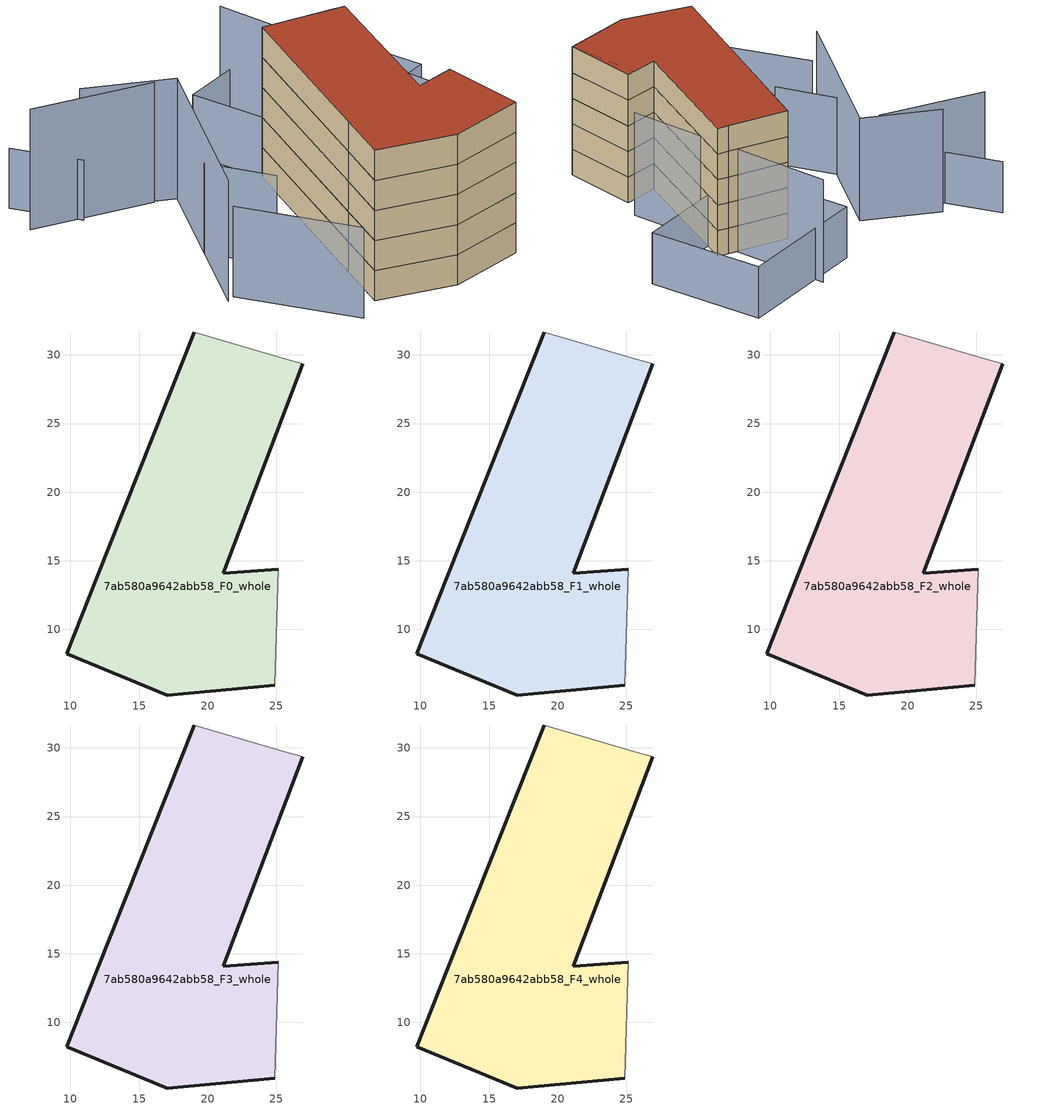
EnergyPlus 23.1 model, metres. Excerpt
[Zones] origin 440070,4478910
7ab580a9642abb58_F0_whole
 floor ground (EU_floor_Construction): 25.74,29.68 26.93,29.34 21.14,14.1 25.15,14.38 24.91,5.92 17.06,5.22 9.74,8.22 11.94,13.75 19.04,31.67 z0
 wall outside (EU_wall_Construction): 25.15,14.38 21.14,14.1 26.93,29.34 / 19.04,31.67 11.94,13.75 9.74,8.22 17.06,5.22 24.91,5.92 z0:3
 wall adiabatic (EU_wall_Construction): 24.91,5.92 25.15,14.38 / 26.93,29.34 25.74,29.68 19.04,31.67 z0:3
7ab580a9642abb58_F1_whole
 floor to 7ab580a9642abb58_F0_whole (EU_floor_Construction): 25.74,29.68 26.93,29.34 21.14,14.1 25.15,14.38 24.91,5.92 17.06,5.22 9.74,8.22 11.94,13.75 19.04,31.67 z3
 wall outside (EU_wall_Construction): 25.15,14.38 21.14,14.1 26.93,29.34 / 19.04,31.67 11.94,13.75 9.74,8.22 17.06,5.22 24.91,5.92 z3:6
 wall adiabatic (EU_wall_Construction): 24.91,5.92 25.15,14.38 / 26.93,29.34 25.74,29.68 19.04,31.67 z3:6
7ab580a9642abb58_F2_whole
 floor to 7ab580a9642abb58_F1_whole (EU_floor_Construction): 25.74,29.68 26.93,29.34 21.14,14.1 25.15,14.38 24.91,5.92 17.06,5.22 9.74,8.22 11.94,13.75 19.04,31.67 z6
 wall outside (EU_wall_Construction): 25.15,14.38 21.14,14.1 26.93,29.34 / 19.04,31.67 11.94,13.75 9.74,8.22 17.06,5.22 24.91,5.92 z6:9
 wall adiabatic (EU_wall_Construction): 24.91,5.92 25.15,14.38 / 26.93,29.34 25.74,29.68 19.04,31.67 z6:9
7ab580a9642abb58_F3_whole
 floor to 7ab580a9642abb58_F2_whole (EU_floor_Construction): 25.74,29.68 26.93,29.34 21.14,14.1 25.15,14.38 24.91,5.92 17.06,5.22 9.74,8.22 11.94,13.75 19.04,31.67 z9
 wall outside (EU_wall_Construction): 25.15,14.38 21.14,14.1 26.93,29.34 / 19.04,31.67 11.94,13.75 9.74,8.22 17.06,5.22 24.91,5.92 z9:12
 wall adiabatic (EU_wall_Construction): 24.91,5.92 25.15,14.38 / 26.93,29.34 25.74,29.68 19.04,31.67 z9:12
7ab580a9642abb58_F4_whole
 floor to 7ab580a9642abb58_F3_whole (EU_floor_Construction): 25.74,29.68 26.93,29.34 21.14,14.1 25.15,14.38 24.91,5.92 17.06,5.22 9.74,8.22 11.94,13.75 19.04,31.67 z12
 wall outside (EU_wall_Construction): 25.15,14.38 21.14,14.1 26.93,29.34 / 19.04,31.67 11.94,13.75 9.74,8.22 17.06,5.22 24.91,5.92 z12:15
 wall adiabatic (EU_wall_Construction): 24.91,5.92 25.15,14.38 / 26.93,29.34 25.74,29.68 19.04,31.67 z12:15
 roof outside (EU_roof_Construction): 24.91,5.92 25.15,14.38 21.14,14.1 26.93,29.34 25.74,29.68 19.04,31.67 11.94,13.75 9.74,8.22 17.06,5.22 z15
shading: 24.91,5.92 24.26,14.31 z0:15; 26.58,16.78 23.18,41.11 / 3.41,38.76 10.91,34.12 / 10.91,34.12 0.5,17.28 / 8.98,35.04 -2.41,39.09 z0:12; -0.85,43.27 2.16,37.03 / 17.66,38.98 33.5,41.98 / 33.5,41.98 35.98,28.86 / 35.98,28.86 20.14,25.86 / 20.14,25.86 17.66,38.98 z0:6; 1.46,17.58 6.76,6.62 / 5.36,25.15 8.24,18.97 z0:9
[Building]
EU S2 Campaign: North Axis=0; Terrain=City; Solar Distribution=FullExterior
[Site:Location]
Madrid: Latitude=40.5; Longitude=-3.5; Time Zone=1; Elevation=609
[SizingPeriod:WeatherFileDays]
AnnualSizingPeriod: Begin Month=1; Begin Day of Month=1; End Month=12; End Day of Month=31; Day of Week for Start Day=Monday; Use Weather File Daylight Saving Period=No; Use Weather File Rain and Snow Indicators=No
[MATERIAL]
EU_InternalMass_Material: Roughness=MediumRough; Thickness=0.1; Conductivity=1; Density=1800; Specific Heat=900; Thermal Absorptance=0.9; Solar Absorptance=0.7; Visible Absorptance=0.7
[MATERIAL:NOMASS] Roughness=MediumRough; Thermal Absorptance=0.9; Solar Absorptance=0.7; Visible Absorptance=0.7
Name | Thermal Resistance
EU_wall_NoMass | 0.609216
EU_roof_NoMass | 0.513268
EU_floor_NoMass | 0.568163
[CONSTRUCTION]
EU_wall_Construction: EU_wall_NoMass
EU_roof_Construction: EU_roof_NoMass
EU_floor_Construction: EU_floor_NoMass
EU_InternalMass_Construction: EU_InternalMass_Material
[ZONE] Type=1; Multiplier=1; Ceiling Height=autocalculate; Floor Area=autocalculate; Part of Total Floor Area=Yes
Name | Volume
7ab580a9642abb58_F0_whole | 786.09
7ab580a9642abb58_F1_whole; 7ab580a9642abb58_F2_whole; 7ab580a9642abb58_F3_whole; 7ab580a9642abb58_F4_whole | 786.089
[INTERNALMASS] Construction=EU_InternalMass_Construction; Surface Area=262.03
Name | Zone or ZoneList
7ab580a9642abb58_F0_whole_EU_InternalMass | 7ab580a9642abb58_F0_whole
7ab580a9642abb58_F1_whole_EU_InternalMass | 7ab580a9642abb58_F1_whole
7ab580a9642abb58_F2_whole_EU_InternalMass | 7ab580a9642abb58_F2_whole
7ab580a9642abb58_F3_whole_EU_InternalMass | 7ab580a9642abb58_F3_whole
7ab580a9642abb58_F4_whole_EU_InternalMass | 7ab580a9642abb58_F4_whole
[OTHEREQUIPMENT] Fuel Type=Electricity; Design Level Calculation Method=Watts/Area; Power per Zone Floor Area=1; Fraction Latent=0; Fraction Radiant=0; Fraction Lost=0; Carbon Dioxide Generation Rate=0; EndUse Subcategory=EU_Step8_InternalGains
Name | Zone or ZoneList or Space or SpaceList | Schedule
EU_Step8_InternalGain_7ab580a9642abb58_F0_whole_f000 | 7ab580a9642abb58_F0_whole | EU_Step8_GainSchedule_7ab580a9642abb58_F0_whole_f000
EU_Step8_InternalGain_7ab580a9642abb58_F1_whole_f000 | 7ab580a9642abb58_F1_whole | EU_Step8_GainSchedule_7ab580a9642abb58_F1_whole_f000
EU_Step8_InternalGain_7ab580a9642abb58_F2_whole_f000 | 7ab580a9642abb58_F2_whole | EU_Step8_GainSchedule_7ab580a9642abb58_F2_whole_f000
EU_Step8_InternalGain_7ab580a9642abb58_F3_whole_f000 | 7ab580a9642abb58_F3_whole | EU_Step8_GainSchedule_7ab580a9642abb58_F3_whole_f000
EU_Step8_InternalGain_7ab580a9642abb58_F4_whole_f000 | 7ab580a9642abb58_F4_whole | EU_Step8_GainSchedule_7ab580a9642abb58_F4_whole_f000
[ZONEVENTILATION:DESIGNFLOWRATE] Schedule=EU_AlwaysOn; Design Flow Rate Calculation Method=AirChanges/Hour; Air Changes per Hour=0.752966; Ventilation Type=Natural; Fan Pressure Rise=0; Fan Total Efficiency=1; Constant Term Coefficient=1; Temperature Term Coefficient=0; Velocity Term Coefficient=0; Velocity Squared Term Coefficient=0; Minimum Indoor Temperature=-100; Maximum Indoor Temperature=100; Delta Temperature=-100; Minimum Outdoor Temperature=-100; Maximum Outdoor Temperature=100; Maximum Wind Speed=40
Name | Zone or ZoneList or Space or SpaceList
EU_ConstantAir_7ab580a9642abb58_F0_whole | 7ab580a9642abb58_F0_whole
EU_ConstantAir_7ab580a9642abb58_F1_whole | 7ab580a9642abb58_F1_whole
EU_ConstantAir_7ab580a9642abb58_F2_whole | 7ab580a9642abb58_F2_whole
EU_ConstantAir_7ab580a9642abb58_F3_whole | 7ab580a9642abb58_F3_whole
EU_ConstantAir_7ab580a9642abb58_F4_whole | 7ab580a9642abb58_F4_whole
[HVACTEMPLATE:THERMOSTAT] Constant Heating Setpoint=20; Constant Cooling Setpoint=50
EU_HeatOnly_7ab580a9642abb58_F0_whole; EU_HeatOnly_7ab580a9642abb58_F1_whole; EU_HeatOnly_7ab580a9642abb58_F2_whole; EU_HeatOnly_7ab580a9642abb58_F3_whole; EU_HeatOnly_7ab580a9642abb58_F4_whole
[HVACTEMPLATE:ZONE:IDEALLOADSAIRSYSTEM] System Availability Schedule=EU_AlwaysOn; Maximum Heating Supply Air Temperature=50; Minimum Cooling Supply Air Temperature=13; Maximum Heating Supply Air Humidity Ratio=0.0156; Minimum Cooling Supply Air Humidity Ratio=0.0077; Heating Limit=NoLimit; Cooling Limit=NoLimit; Heating Availability Schedule=EU_AlwaysOn; Cooling Availability Schedule=EU_CoolingOff; Dehumidification Control Type=ConstantSensibleHeatRatio; Cooling Sensible Heat Ratio=0.7; Dehumidification Setpoint=60; Humidification Control Type=None; Humidification Setpoint=30; Outdoor Air Method=None; Outdoor Air Flow Rate per Person=0.00944; Outdoor Air Flow Rate per Zone Floor Area=0; Outdoor Air Flow Rate per Zone=0; Demand Controlled Ventilation Type=None; Outdoor Air Economizer Type=NoEconomizer; Heat Recovery Type=None; Sensible Heat Recovery Effectiveness=0.7; Latent Heat Recovery Effectiveness=0.65
Name | Template Thermostat
7ab580a9642abb58_F0_whole | EU_HeatOnly_7ab580a9642abb58_F0_whole
7ab580a9642abb58_F1_whole | EU_HeatOnly_7ab580a9642abb58_F1_whole
7ab580a9642abb58_F2_whole | EU_HeatOnly_7ab580a9642abb58_F2_whole
7ab580a9642abb58_F3_whole | EU_HeatOnly_7ab580a9642abb58_F3_whole
7ab580a9642abb58_F4_whole | EU_HeatOnly_7ab580a9642abb58_F4_whole
[SIZING:ZONE] Zone Cooling Design Supply Air Temperature Input Method=SupplyAirTemperature; Zone Cooling Design Supply Air Temperature=13; Zone Heating Design Supply Air Temperature Input Method=SupplyAirTemperature; Zone Heating Design Supply Air Temperature=50; Zone Cooling Design Supply Air Humidity Ratio=0.008; Zone Heating Design Supply Air Humidity Ratio=0.008; Cooling Design Air Flow Method=DesignDay; Cooling Design Air Flow Rate=0; Cooling Minimum Air Flow per Zone Floor Area=0.000762; Cooling Minimum Air Flow=0; Cooling Minimum Air Flow Fraction=0.2; Heating Design Air Flow Method=DesignDay; Heating Design Air Flow Rate=0; Heating Maximum Air Flow per Zone Floor Area=0.002032; Heating Maximum Air Flow=0.141576; Heating Maximum Air Flow Fraction=0.3; Account for Dedicated Outdoor Air System=No; Dedicated Outdoor Air System Control Strategy=NeutralSupplyAir; Dedicated Outdoor Air Low Setpoint Temperature for Design=autosize; Dedicated Outdoor Air High Setpoint Temperature for Design=autosize; Zone Load Sizing Method=Sensible Load Only No Latent Load; Zone Latent Cooling Design Supply Air Humidity Ratio Input Method=HumidityRatioDifference; Zone Cooling Design Supply Air Humidity Ratio Difference=0.005; Zone Latent Heating Design Supply Air Humidity Ratio Input Method=HumidityRatioDifference; Zone Humidification Design Supply Air Humidity Ratio Difference=0.005
7ab580a9642abb58_F0_whole; 7ab580a9642abb58_F1_whole; 7ab580a9642abb58_F2_whole; 7ab580a9642abb58_F3_whole; 7ab580a9642abb58_F4_whole
[SCHEDULE:CONSTANT]
Name | Hourly Value
EU_AlwaysOn | 1
EU_CoolingOff | 0
[SCHEDULE:FILE] Column Number=1; Rows to Skip at Top=0; Number of Hours of Data=8760; Column Separator=Comma; Interpolate to Timestep=No; Minutes per Item=60; Adjust Schedule for Daylight Savings=Yes
Name | File
EU_Step8_GainSchedule_7ab580a9642abb58_F0_whole_f000 | ../../schedules/7ab580a9642abb58/7ab580a9642abb58_F0_whole_f000_gain.csv
EU_Step8_GainSchedule_7ab580a9642abb58_F1_whole_f000 | ../../schedules/7ab580a9642abb58/7ab580a9642abb58_F1_whole_f000_gain.csv
EU_Step8_GainSchedule_7ab580a9642abb58_F2_whole_f000 | ../../schedules/7ab580a9642abb58/7ab580a9642abb58_F2_whole_f000_gain.csv
EU_Step8_GainSchedule_7ab580a9642abb58_F3_whole_f000 | ../../schedules/7ab580a9642abb58/7ab580a9642abb58_F3_whole_f000_gain.csv
EU_Step8_GainSchedule_7ab580a9642abb58_F4_whole_f000 | ../../schedules/7ab580a9642abb58/7ab580a9642abb58_F4_whole_f000_gain.csv
